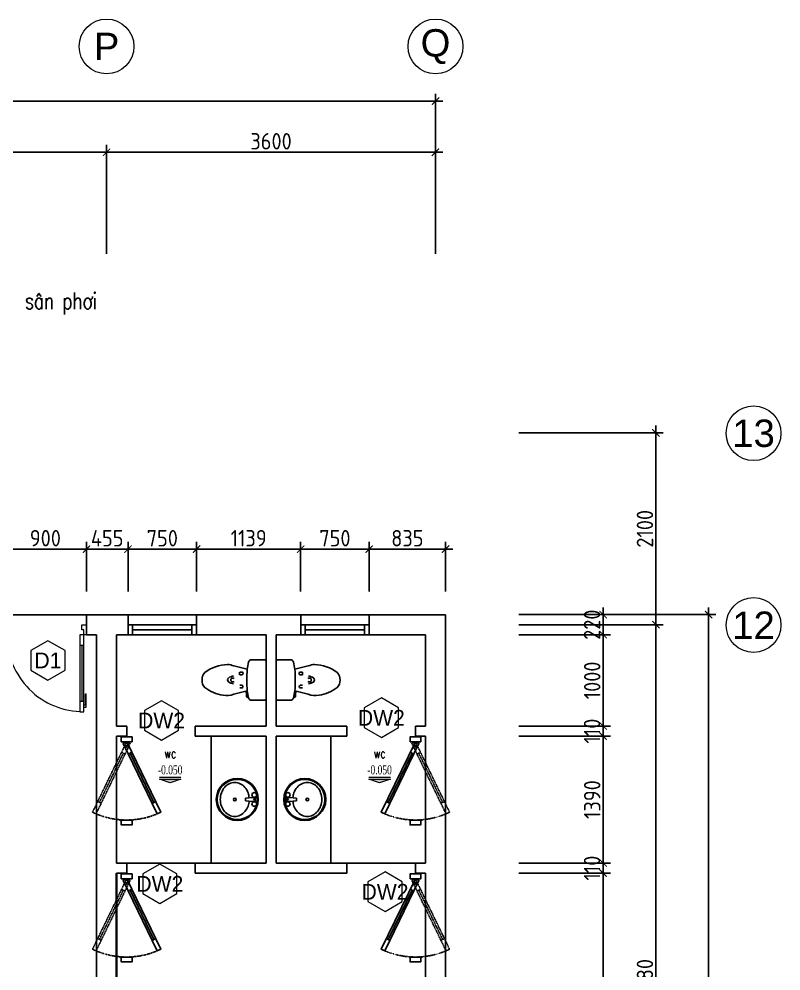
# Model space of a CAD drawing. Header units: millimetres. Extents: x 370 to 37395, y 1571 to 23130.
# Drawn here: x 29057 to 37395, y 12708 to 23130 of the extents above; entities that cross this region are included whole.
import ezdxf
from ezdxf.enums import TextEntityAlignment as Align

# ---------------------------------------------------------------- set-up
doc = ezdxf.new("R2010")
doc.units = ezdxf.units.MM
doc.linetypes.add('HIDDEN', pattern=[0.375, 0.25, -0.125])
for name, color, linetype in [('CUA', 11, 'Continuous'), ('Dim', 144, 'Continuous'), ('HATCH', 8, 'Continuous'), ('NOITHAT', 8, 'Continuous'), ('TEXT', 11, 'Continuous'), ('THAY', 9, 'Continuous'), ('tuong', 11, 'Continuous')]:
    doc.layers.add(name, color=color, linetype=linetype)
for name, color, linetype, lineweight in [('N-CUA', 254, 'Continuous', 18), ('NETMANH', 43, 'Continuous', 15), ('NEW', 11, 'Continuous', 35), ('ZONES', 7, 'Continuous', 18)]:
    doc.layers.add(name, color=color, linetype=linetype, lineweight=lineweight)
doc.styles.add('ARIALH', font='VnArialH.TTF')
doc.styles.add('AVANTH', font='VnAvantH.TTF')
doc.styles.add('ISOCP', font='isocp.shx')
doc.styles.add('VNS', font='vntimeh.shx', dxfattribs={"width": 0.7})
doc.styles.add('VNSIMLI', font='vnsimli.shx', dxfattribs={"width": 0.75})
doc.dimstyles.new('1-100', dxfattribs={"dimtxt": 180, "dimasz": 80, "dimexe": 80, "dimexo": 0, "dimgap": 30, "dimtad": 1, "dimdec": 0, "dimzin": 0, "dimdsep": 46, "dimtxsty": 'ISOCP', "dimblk1": 'ARCHTICK', "dimblk2": 'ARCHTICK', "dimsah": 1, "dimcen": 0.09, "dimdle": 80, "dimclrd": 8, "dimclre": 256, "dimclrt": 11, "dimadec": 0, "dimazin": 0, "dimtfac": 1, "dimtdec": 0, "dimtix": 1, "dimtmove": 2, "dimatfit": 3, "dimldrblk": 'ARCHTICK', "dimfxl": 80, "dimtolj": 1, "dimtzin": 0, "dimlwd": -1, "dimarcsym": 0})

# ---------------------------------------------------------------- blocks, each defined once
blk = doc.blocks.new('c900')
blk.add_line((51, 224), (51, 839))
for points in [[(29, 839), (74, 839), (74, 953), (29, 953), (29, 839)], [(29, 903), (4, 903), (4, 755)], [(29, 878), (9, 878), (9, 755), (4, 755)], [(29, 854), (29, 209)], [(74, 224), (74, 869)], [(74, 224), (29, 224), (29, 110), (74, 110), (74, 224)]]:
    blk.add_lwpolyline(points)
for points in [[(0, 0), (0, 110), (29, 110), (29, 57), (50, 57), (50, 0)], [(900, 0), (900, 110), (871, 110), (871, 57), (850, 57), (850, 0)]]:
    blk.add_lwpolyline(points, close=True)
at = {"layer": 'NETMANH'}
blk.add_arc((33, 114), 838, 359.6929, 90.3071, dxfattribs=at)
blk = doc.blocks.new('AXIS')
at = {"layer": 'ZONES'}
blk.add_circle((0, 0), 300, dxfattribs=at)
at = {"layer": 'ZONES', "style": 'ARIALH'}
blk.add_attdef('TENTRUCDINHVI', text='', height=300, dxfattribs=at).set_placement((0, 0), align=Align.MIDDLE)
blk = doc.blocks.new('_ArchTick')
at = {"color": 0, "linetype": 'ByBlock', "const_width": 0.15}
blk.add_lwpolyline([(-0.5, -0.5), (0.5, 0.5)], dxfattribs=at)
blk = doc.blocks.new('*D581')
at = {"layer": 'Defpoints', "color": 0, "transparency": 16777216}
for p in [(34525, 13779), (35450, 13779), (34525, 8609)]:
    blk.add_point(p, dxfattribs=at)
at = {"layer": 'Dim', "lineweight": -2, "transparency": 16777216}
for p, q in [((34525, 13779), (35530, 13779)), ((34525, 8609), (35530, 8609))]:
    blk.add_line(p, q, dxfattribs=at)
at = {"layer": 'Dim', "color": 8, "transparency": 16777216}
blk.add_line((35450, 8529), (35450, 13859), dxfattribs=at)
at = {"layer": 'Dim', "color": 8, "transparency": 16777216, "xscale": 80, "yscale": 80, "zscale": 80}
for p, rotation in [((35450, 13779), 90), ((35450, 8609), 270)]:
    blk.add_blockref('_ArchTick', p, dxfattribs=dict(at, rotation=rotation))
at = {"layer": 'Dim', "color": 11, "transparency": 16777216, "insert": (35330, 11194), "char_height": 180, "attachment_point": 5, "rotation": 90, "style": 'ISOCP'}
blk.add_mtext('\\A1;5170', dxfattribs=at)
blk = doc.blocks.new('*D582')
at = {"layer": 'Defpoints', "color": 0, "transparency": 16777216}
for p in [(34525, 13889), (35450, 13889), (34525, 13779)]:
    blk.add_point(p, dxfattribs=at)
at = {"layer": 'Dim', "color": 8, "transparency": 16777216}
blk.add_line((35450, 13699), (35450, 13969), dxfattribs=at)
at = {"layer": 'Dim', "lineweight": -2, "transparency": 16777216}
for p, q in [((34525, 13889), (35530, 13889)), ((34525, 13779), (35530, 13779))]:
    blk.add_line(p, q, dxfattribs=at)
at = {"layer": 'Dim', "color": 8, "transparency": 16777216, "xscale": 80, "yscale": 80, "zscale": 80}
for p, rotation in [((35450, 13889), 90), ((35450, 13779), 270)]:
    blk.add_blockref('_ArchTick', p, dxfattribs=dict(at, rotation=rotation))
at = {"layer": 'Dim', "color": 11, "transparency": 16777216, "insert": (35328, 13834), "char_height": 180, "attachment_point": 5, "rotation": 90, "style": 'ISOCP'}
blk.add_mtext('\\A1;110', dxfattribs=at)
blk = doc.blocks.new('*D583')
at = {"layer": 'Defpoints', "color": 0, "transparency": 16777216}
for p in [(34525, 15279), (35450, 15279), (34525, 13889)]:
    blk.add_point(p, dxfattribs=at)
at = {"layer": 'Dim', "color": 8, "transparency": 16777216}
blk.add_line((35450, 13809), (35450, 15359), dxfattribs=at)
at = {"layer": 'Dim', "lineweight": -2, "transparency": 16777216}
for p, q in [((34525, 15279), (35530, 15279)), ((34525, 13889), (35530, 13889))]:
    blk.add_line(p, q, dxfattribs=at)
at = {"layer": 'Dim', "color": 8, "transparency": 16777216, "xscale": 80, "yscale": 80, "zscale": 80}
for p, rotation in [((35450, 15279), 90), ((35450, 13889), 270)]:
    blk.add_blockref('_ArchTick', p, dxfattribs=dict(at, rotation=rotation))
at = {"layer": 'Dim', "color": 11, "transparency": 16777216, "insert": (35330, 14584), "char_height": 180, "attachment_point": 5, "rotation": 90, "style": 'ISOCP'}
blk.add_mtext('\\A1;1390', dxfattribs=at)
blk = doc.blocks.new('*D584')
at = {"layer": 'Defpoints', "color": 0, "transparency": 16777216}
for p in [(34525, 15389), (35450, 15389), (34525, 15279)]:
    blk.add_point(p, dxfattribs=at)
at = {"layer": 'Dim', "color": 8, "transparency": 16777216}
blk.add_line((35450, 15199), (35450, 15469), dxfattribs=at)
at = {"layer": 'Dim', "lineweight": -2, "transparency": 16777216}
for p, q in [((34525, 15389), (35530, 15389)), ((34525, 15279), (35530, 15279))]:
    blk.add_line(p, q, dxfattribs=at)
at = {"layer": 'Dim', "color": 8, "transparency": 16777216, "xscale": 80, "yscale": 80, "zscale": 80}
for p, rotation in [((35450, 15389), 90), ((35450, 15279), 270)]:
    blk.add_blockref('_ArchTick', p, dxfattribs=dict(at, rotation=rotation))
at = {"layer": 'Dim', "color": 11, "transparency": 16777216, "insert": (35328, 15334), "char_height": 180, "attachment_point": 5, "rotation": 90, "style": 'ISOCP'}
blk.add_mtext('\\A1;110', dxfattribs=at)
blk = doc.blocks.new('*D585')
at = {"layer": 'Defpoints', "color": 0, "transparency": 16777216}
for p in [(34525, 16389), (35450, 16389), (34525, 15389)]:
    blk.add_point(p, dxfattribs=at)
at = {"layer": 'Dim', "color": 8, "transparency": 16777216}
blk.add_line((35450, 15309), (35450, 16469), dxfattribs=at)
at = {"layer": 'Dim', "lineweight": -2, "transparency": 16777216}
for p, q in [((34525, 16389), (35530, 16389)), ((34525, 15389), (35530, 15389))]:
    blk.add_line(p, q, dxfattribs=at)
at = {"layer": 'Dim', "color": 8, "transparency": 16777216, "xscale": 80, "yscale": 80, "zscale": 80}
for p, rotation in [((35450, 16389), 90), ((35450, 15389), 270)]:
    blk.add_blockref('_ArchTick', p, dxfattribs=dict(at, rotation=rotation))
at = {"layer": 'Dim', "color": 11, "transparency": 16777216, "insert": (35330, 15889), "char_height": 180, "attachment_point": 5, "rotation": 90, "style": 'ISOCP'}
blk.add_mtext('\\A1;1000', dxfattribs=at)
blk = doc.blocks.new('*D586')
at = {"layer": 'Defpoints', "color": 0, "transparency": 16777216}
for p in [(34525, 16609), (35450, 16609), (34525, 16389)]:
    blk.add_point(p, dxfattribs=at)
at = {"layer": 'Dim', "color": 8, "transparency": 16777216}
blk.add_line((35450, 16309), (35450, 16689), dxfattribs=at)
at = {"layer": 'Dim', "lineweight": -2, "transparency": 16777216}
for p, q in [((34525, 16609), (35530, 16609)), ((34525, 16389), (35530, 16389))]:
    blk.add_line(p, q, dxfattribs=at)
at = {"layer": 'Dim', "color": 8, "transparency": 16777216, "xscale": 80, "yscale": 80, "zscale": 80}
for p, rotation in [((35450, 16609), 90), ((35450, 16389), 270)]:
    blk.add_blockref('_ArchTick', p, dxfattribs=dict(at, rotation=rotation))
at = {"layer": 'Dim', "color": 11, "transparency": 16777216, "insert": (35328, 16499), "char_height": 180, "attachment_point": 5, "rotation": 90, "style": 'ISOCP'}
blk.add_mtext('\\A1;220', dxfattribs=at)
blk = doc.blocks.new('*D620')
at = {"layer": 'Defpoints', "color": 0, "transparency": 16777216}
for p in [(34525, 16499), (36027, 16499), (34525, 8719)]:
    blk.add_point(p, dxfattribs=at)
at = {"layer": 'Dim', "color": 8, "transparency": 16777216}
blk.add_line((36027, 8639), (36027, 16579), dxfattribs=at)
at = {"layer": 'Dim', "lineweight": -2, "transparency": 16777216}
for p, q in [((34525, 16499), (36107, 16499)), ((34525, 8719), (36107, 8719))]:
    blk.add_line(p, q, dxfattribs=at)
at = {"layer": 'Dim', "color": 8, "transparency": 16777216, "xscale": 80, "yscale": 80, "zscale": 80}
for p, rotation in [((36027, 16499), 90), ((36027, 8719), 270)]:
    blk.add_blockref('_ArchTick', p, dxfattribs=dict(at, rotation=rotation))
at = {"layer": 'Dim', "color": 11, "transparency": 16777216, "insert": (35907, 12609), "char_height": 180, "attachment_point": 5, "rotation": 90, "style": 'ISOCP'}
blk.add_mtext('\\A1;7780', dxfattribs=at)
blk = doc.blocks.new('*D621')
at = {"layer": 'Defpoints', "color": 0, "transparency": 16777216}
for p in [(34525, 16609), (36604, 16609), (34525, 6519)]:
    blk.add_point(p, dxfattribs=at)
at = {"layer": 'Dim', "color": 8, "transparency": 16777216}
blk.add_line((36604, 6439), (36604, 16689), dxfattribs=at)
at = {"layer": 'Dim', "lineweight": -2, "transparency": 16777216}
for p, q in [((34525, 16609), (36684, 16609)), ((34525, 6519), (36684, 6519))]:
    blk.add_line(p, q, dxfattribs=at)
at = {"layer": 'Dim', "color": 8, "transparency": 16777216, "xscale": 80, "yscale": 80, "zscale": 80}
for p, rotation in [((36604, 16609), 90), ((36604, 6519), 270)]:
    blk.add_blockref('_ArchTick', p, dxfattribs=dict(at, rotation=rotation))
at = {"layer": 'Dim', "color": 11, "transparency": 16777216, "insert": (36484, 11564), "char_height": 180, "attachment_point": 5, "rotation": 90, "style": 'ISOCP'}
blk.add_mtext('\\A1;10090', dxfattribs=at)
blk = doc.blocks.new('*D622')
at = {"layer": 'Defpoints', "color": 0, "transparency": 16777216}
for p in [(34525, 18599), (36027, 18599), (34525, 16499)]:
    blk.add_point(p, dxfattribs=at)
at = {"layer": 'Dim', "color": 8, "transparency": 16777216}
blk.add_line((36027, 16419), (36027, 18679), dxfattribs=at)
at = {"layer": 'Dim', "lineweight": -2, "transparency": 16777216}
for p, q in [((34525, 18599), (36107, 18599)), ((34525, 16499), (36107, 16499))]:
    blk.add_line(p, q, dxfattribs=at)
at = {"layer": 'Dim', "color": 8, "transparency": 16777216, "xscale": 80, "yscale": 80, "zscale": 80}
for p, rotation in [((36027, 18599), 90), ((36027, 16499), 270)]:
    blk.add_blockref('_ArchTick', p, dxfattribs=dict(at, rotation=rotation))
at = {"layer": 'Dim', "color": 11, "transparency": 16777216, "insert": (35907, 17549), "char_height": 180, "attachment_point": 5, "rotation": 90, "style": 'ISOCP'}
blk.add_mtext('\\A1;2100', dxfattribs=at)
blk = doc.blocks.new('*D589')
at = {"layer": 'Defpoints', "color": 0, "transparency": 16777216}
for p in [(30015, 21672), (26415, 20559), (30015, 20559)]:
    blk.add_point(p, dxfattribs=at)
at = {"layer": 'Dim', "lineweight": -2, "transparency": 16777216}
for p, q in [((26415, 20559), (26415, 21752)), ((30015, 20559), (30015, 21752))]:
    blk.add_line(p, q, dxfattribs=at)
at = {"layer": 'Dim', "color": 8, "transparency": 16777216}
blk.add_line((26335, 21672), (30095, 21672), dxfattribs=at)
at = {"layer": 'Dim', "color": 8, "transparency": 16777216, "xscale": 80, "yscale": 80, "zscale": 80, "rotation": 180}
blk.add_blockref('_ArchTick', (26415, 21672), dxfattribs=at)
at = {"layer": 'Dim', "color": 8, "transparency": 16777216, "xscale": 80, "yscale": 80, "zscale": 80}
blk.add_blockref('_ArchTick', (30015, 21672), dxfattribs=at)
at = {"layer": 'Dim', "color": 11, "transparency": 16777216, "insert": (28215, 21792), "char_height": 180, "attachment_point": 5, "style": 'ISOCP'}
blk.add_mtext('\\A1;3600', dxfattribs=at)
blk = doc.blocks.new('*D590')
at = {"layer": 'Defpoints', "color": 0, "transparency": 16777216}
for p in [(33615, 21672), (30015, 20559), (33615, 20559)]:
    blk.add_point(p, dxfattribs=at)
at = {"layer": 'Dim', "lineweight": -2, "transparency": 16777216}
for p, q in [((30015, 20559), (30015, 21752)), ((33615, 20559), (33615, 21752))]:
    blk.add_line(p, q, dxfattribs=at)
at = {"layer": 'Dim', "color": 8, "transparency": 16777216}
blk.add_line((29935, 21672), (33695, 21672), dxfattribs=at)
at = {"layer": 'Dim', "color": 8, "transparency": 16777216, "xscale": 80, "yscale": 80, "zscale": 80, "rotation": 180}
blk.add_blockref('_ArchTick', (30015, 21672), dxfattribs=at)
at = {"layer": 'Dim', "color": 8, "transparency": 16777216, "xscale": 80, "yscale": 80, "zscale": 80}
blk.add_blockref('_ArchTick', (33615, 21672), dxfattribs=at)
at = {"layer": 'Dim', "color": 11, "transparency": 16777216, "insert": (31815, 21792), "char_height": 180, "attachment_point": 5, "style": 'ISOCP'}
blk.add_mtext('\\A1;3600', dxfattribs=at)
blk = doc.blocks.new('*D592')
at = {"layer": 'Defpoints', "color": 0, "transparency": 16777216}
for p in [(33615, 22232), (4815, 20559), (33615, 20559)]:
    blk.add_point(p, dxfattribs=at)
at = {"layer": 'Dim', "lineweight": -2, "transparency": 16777216}
for p, q in [((4815, 20559), (4815, 22312)), ((33615, 20559), (33615, 22312))]:
    blk.add_line(p, q, dxfattribs=at)
at = {"layer": 'Dim', "color": 8, "transparency": 16777216}
blk.add_line((4735, 22232), (33695, 22232), dxfattribs=at)
at = {"layer": 'Dim', "color": 8, "transparency": 16777216, "xscale": 80, "yscale": 80, "zscale": 80, "rotation": 180}
blk.add_blockref('_ArchTick', (4815, 22232), dxfattribs=at)
at = {"layer": 'Dim', "color": 8, "transparency": 16777216, "xscale": 80, "yscale": 80, "zscale": 80}
blk.add_blockref('_ArchTick', (33615, 22232), dxfattribs=at)
at = {"layer": 'Dim', "color": 11, "transparency": 16777216, "insert": (19215, 22352), "char_height": 180, "attachment_point": 5, "style": 'ISOCP'}
blk.add_mtext('\\A1;28800', dxfattribs=at)
blk = doc.blocks.new('D-W')
blk.add_lwpolyline([(0, 0), (-260, -150), (-260, -450), (0, -600), (260, -450), (260, -150)], close=True)
at = {"layer": 'ZONES', "style": 'AVANTH'}
blk.add_attdef('DS', text='', height=240, dxfattribs=at).set_placement((0, -300), align=Align.MIDDLE)
blk = doc.blocks.new('cuawc')
at = {"layer": 'CUA', "linetype": 'ByBlock'}
for p, q in [((661.9, 296.6), (679.4, 260.6)), ((166.7, 34.3), (670.6, 278.6)), ((158, 52.3), (175.4, 16.3))]:
    blk.add_line(p, q, dxfattribs=at)
at = {"layer": 'CUA', "linetype": 'Continuous'}
blk.add_line((50, 55), (50, -55), dxfattribs=at)
at = {"layer": 'CUA', "linetype": 'HIDDEN', "ltscale": 0.2}
for p, q in [((67.4, 36), (50, 0)), ((50, 0), (769.9, -348.9)), ((787.3, -312.9), (67.4, 36)), ((158, -52.3), (175.4, -16.3)), ((166.7, -34.3), (670.6, -278.6)), ((661.9, -296.6), (679.4, -260.6)), ((769.9, -348.9), (787.3, -312.9))]:
    blk.add_line(p, q, dxfattribs=at)
at = {"layer": 'CUA', "linetype": 'ByBlock'}
blk.add_lwpolyline([(50, 0), (769.9, 348.9), (787.3, 312.9), (67.4, -36)], close=True, dxfattribs=at)
at = {"layer": 'CUA', "linetype": 'Continuous'}
blk.add_lwpolyline([(50, 55), (0, 55), (0, -55), (50, -55)], dxfattribs=at)
blk.add_lwpolyline([(850, -70), (850, 55), (900, 55), (900, -55), (850, -55)], close=True, dxfattribs=at)
at = {"layer": 'CUA', "linetype": 'HIDDEN', "ltscale": 0.2, "extrusion": (0, 0, -1)}
blk.add_ellipse((50, 0), major_axis=(139.2, 787.8), ratio=1, start_param=0.944511, end_param=1.847198, dxfattribs=at)
at = {"layer": 'tuong', "linetype": 'Continuous'}
for p, q in [((0, 55), (0, -55)), ((900, 55), (900, -55))]:
    blk.add_line(p, q, dxfattribs=at)
blk.add_circle((95.9, 0), 8.75, dxfattribs=at)
blk = doc.blocks.new('15410stpd02')
for p, q in [((-191, -209), (-189, -197)), ((-189, -197), (-166, -200)), ((-185, -197), (-184, -194)), ((-171, -199), (-170, -196)), ((-168, -212), (-166, -200)), ((-156, -352), (-119, -204)), ((-129, -203), (-131, -217)), ((-130, -205), (-131, -217)), ((152, -352), (115, -204)), ((-131, -217), (-191, -209)), ((55, -290), (85, -290))]:
    blk.add_line(p, q)
blk.add_lwpolyline([(115, -204, 0.023182), (194, -191, 0.332452), (220, -158), (220, -14), (216, -3), (206, 1), (-209, 1, 0.414214), (-224, -14), (-224, -158, 0.332452), (-197, -191, 0.023182), (-119, -204), (-156, -352, 0.164454), (-168, -469, 0.125963), (-84, -669, 0.225274), (-2, -699, 0.221948), (79, -669, 0.155371), (168, -420, 0.098638), (152, -352)], format="xyb", close=True)
for points in [[(-119, -204, 0.049618), (115, -204, -0.049618)], [(-88, -287), (-88, -261, -0.683549), (-59, -261), (-59, -287)], [(85, -287), (85, -261, 0.683549), (55, -261), (55, -287)], [(-43, -353, 0.174873), (-22, -411, 0.411833), (19, -411, 0.174873), (40, -353, -182.051983)]]:
    blk.add_lwpolyline(points, format="xyb")
at = {"extrusion": (0, 0, -1)}
for centre, major_axis, start_param, end_param in [((-177, -197), (11.8, -11.8), 0.331373, 1.527713), ((-2, -363), (-14.9, -14.9), 3.156371, 7.839204)]:
    blk.add_ellipse(centre, major_axis=major_axis, ratio=1, start_param=start_param, end_param=end_param, dxfattribs=at)
blk = doc.blocks.new('A$C493B10EF')
at = {"layer": 'NOITHAT'}
for p, q in [((42, 155), (71, 105)), ((66, 169), (68, 167)), ((74, 165), (144, 197)), ((94, 121), (96, 119)), ((158, 172), (96, 128)), ((144, 197), (158, 172))]:
    blk.add_line(p, q, dxfattribs=at)
blk.add_lwpolyline([(109, 180, -0.064435), (91, 234, -0.091719), (91, 302, -0.103599), (116, 363, -0.113912), (161, 405, -0.113912), (219, 423, -0.103599), (285, 414, -0.091719), (344, 379, -0.084785), (391, 323, -0.084785), (416, 254, -0.091719), (416, 186, -0.103599), (391, 124, -0.113912), (347, 83, -0.113912), (289, 65, -0.103599), (223, 74, -0.091719), (164, 108, -0.064435), (126, 150, -0.084785)], format="xyb", dxfattribs=at)
for centre, radius in [((230, 230), 230), ((230, 230), 220), ((254, 244), 15), ((44, 180), 25), ((69, 137), 8), ((94, 94), 25)]:
    blk.add_circle(centre, radius, dxfattribs=at)
for centre, start, end in [((72, 169), 210, 294.6091), ((98, 124), 125.3909, 210)]:
    blk.add_arc(centre, 5, start, end, dxfattribs=at)
blk = doc.blocks.new('CAODO')
blk.add_hatch(color=256).paths.add_polyline_path([(0, 0), (-225, 80), (225, 80)])
blk.add_line((-225, 124), (225, 124))
blk.add_lwpolyline([(0, 0), (-225, 80), (225, 80), (0, 0)])
at = {"layer": 'ZONES', "style": 'VNS', "width": 0.7}
blk.add_attdef('CAODO', text='', height=187, dxfattribs=at).set_placement((0, 274), align=Align.MIDDLE)
blk = doc.blocks.new('*D572')
at = {"layer": 'Defpoints', "color": 0, "transparency": 16777216}
for p in [(29795, 17326), (28895, 16862), (29795, 16862)]:
    blk.add_point(p, dxfattribs=at)
at = {"layer": 'Dim', "color": 8, "transparency": 16777216}
blk.add_line((28815, 17326), (29875, 17326), dxfattribs=at)
at = {"layer": 'Dim', "lineweight": -2, "transparency": 16777216}
for p, q in [((28895, 16862), (28895, 17406)), ((29795, 16862), (29795, 17406))]:
    blk.add_line(p, q, dxfattribs=at)
at = {"layer": 'Dim', "color": 8, "transparency": 16777216, "xscale": 80, "yscale": 80, "zscale": 80, "rotation": 180}
blk.add_blockref('_ArchTick', (28895, 17326), dxfattribs=at)
at = {"layer": 'Dim', "color": 8, "transparency": 16777216, "xscale": 80, "yscale": 80, "zscale": 80}
blk.add_blockref('_ArchTick', (29795, 17326), dxfattribs=at)
at = {"layer": 'Dim', "color": 11, "transparency": 16777216, "insert": (29345, 17446), "char_height": 180, "attachment_point": 5, "style": 'ISOCP'}
blk.add_mtext('\\A1;900', dxfattribs=at)
blk = doc.blocks.new('*D574')
at = {"layer": 'Defpoints', "color": 0, "transparency": 16777216}
for p in [(30250, 17326), (29795, 16862), (30250, 16862)]:
    blk.add_point(p, dxfattribs=at)
at = {"layer": 'Dim', "color": 8, "transparency": 16777216}
blk.add_line((29715, 17326), (30330, 17326), dxfattribs=at)
at = {"layer": 'Dim', "lineweight": -2, "transparency": 16777216}
for p, q in [((29795, 16862), (29795, 17406)), ((30250, 16862), (30250, 17406))]:
    blk.add_line(p, q, dxfattribs=at)
at = {"layer": 'Dim', "color": 8, "transparency": 16777216, "xscale": 80, "yscale": 80, "zscale": 80, "rotation": 180}
blk.add_blockref('_ArchTick', (29795, 17326), dxfattribs=at)
at = {"layer": 'Dim', "color": 8, "transparency": 16777216, "xscale": 80, "yscale": 80, "zscale": 80}
blk.add_blockref('_ArchTick', (30250, 17326), dxfattribs=at)
at = {"layer": 'Dim', "color": 11, "transparency": 16777216, "insert": (30022, 17446), "char_height": 180, "attachment_point": 5, "style": 'ISOCP'}
blk.add_mtext('\\A1;455', dxfattribs=at)
blk = doc.blocks.new('*D575')
at = {"layer": 'Defpoints', "color": 0, "transparency": 16777216}
for p in [(31000, 17326), (30250, 16862), (31000, 16862)]:
    blk.add_point(p, dxfattribs=at)
at = {"layer": 'Dim', "color": 8, "transparency": 16777216}
blk.add_line((30170, 17326), (31080, 17326), dxfattribs=at)
at = {"layer": 'Dim', "lineweight": -2, "transparency": 16777216}
for p, q in [((30250, 16862), (30250, 17406)), ((31000, 16862), (31000, 17406))]:
    blk.add_line(p, q, dxfattribs=at)
at = {"layer": 'Dim', "color": 8, "transparency": 16777216, "xscale": 80, "yscale": 80, "zscale": 80, "rotation": 180}
blk.add_blockref('_ArchTick', (30250, 17326), dxfattribs=at)
at = {"layer": 'Dim', "color": 8, "transparency": 16777216, "xscale": 80, "yscale": 80, "zscale": 80}
blk.add_blockref('_ArchTick', (31000, 17326), dxfattribs=at)
at = {"layer": 'Dim', "color": 11, "transparency": 16777216, "insert": (30625, 17446), "char_height": 180, "attachment_point": 5, "style": 'ISOCP'}
blk.add_mtext('\\A1;750', dxfattribs=at)
blk = doc.blocks.new('*D576')
at = {"layer": 'Defpoints', "color": 0, "transparency": 16777216}
for p in [(32139, 17326), (31000, 16862), (32139, 16862)]:
    blk.add_point(p, dxfattribs=at)
at = {"layer": 'Dim', "color": 8, "transparency": 16777216}
blk.add_line((30920, 17326), (32219, 17326), dxfattribs=at)
at = {"layer": 'Dim', "lineweight": -2, "transparency": 16777216}
for p, q in [((31000, 16862), (31000, 17406)), ((32139, 16862), (32139, 17406))]:
    blk.add_line(p, q, dxfattribs=at)
at = {"layer": 'Dim', "color": 8, "transparency": 16777216, "xscale": 80, "yscale": 80, "zscale": 80, "rotation": 180}
blk.add_blockref('_ArchTick', (31000, 17326), dxfattribs=at)
at = {"layer": 'Dim', "color": 8, "transparency": 16777216, "xscale": 80, "yscale": 80, "zscale": 80}
blk.add_blockref('_ArchTick', (32139, 17326), dxfattribs=at)
at = {"layer": 'Dim', "color": 11, "transparency": 16777216, "insert": (31570, 17446), "char_height": 180, "attachment_point": 5, "style": 'ISOCP'}
blk.add_mtext('\\A1;1139', dxfattribs=at)
blk = doc.blocks.new('*D577')
at = {"layer": 'Defpoints', "color": 0, "transparency": 16777216}
for p in [(32889, 17326), (32139, 16862), (32889, 16862)]:
    blk.add_point(p, dxfattribs=at)
at = {"layer": 'Dim', "color": 8, "transparency": 16777216}
blk.add_line((32059, 17326), (32969, 17326), dxfattribs=at)
at = {"layer": 'Dim', "lineweight": -2, "transparency": 16777216}
for p, q in [((32139, 16862), (32139, 17406)), ((32889, 16862), (32889, 17406))]:
    blk.add_line(p, q, dxfattribs=at)
at = {"layer": 'Dim', "color": 8, "transparency": 16777216, "xscale": 80, "yscale": 80, "zscale": 80, "rotation": 180}
blk.add_blockref('_ArchTick', (32139, 17326), dxfattribs=at)
at = {"layer": 'Dim', "color": 8, "transparency": 16777216, "xscale": 80, "yscale": 80, "zscale": 80}
blk.add_blockref('_ArchTick', (32889, 17326), dxfattribs=at)
at = {"layer": 'Dim', "color": 11, "transparency": 16777216, "insert": (32514, 17446), "char_height": 180, "attachment_point": 5, "style": 'ISOCP'}
blk.add_mtext('\\A1;750', dxfattribs=at)
blk = doc.blocks.new('*D578')
at = {"layer": 'Defpoints', "color": 0, "transparency": 16777216}
for p in [(33725, 17326), (32889, 16862), (33725, 16862)]:
    blk.add_point(p, dxfattribs=at)
at = {"layer": 'Dim', "color": 8, "transparency": 16777216}
blk.add_line((32809, 17326), (33805, 17326), dxfattribs=at)
at = {"layer": 'Dim', "lineweight": -2, "transparency": 16777216}
for p, q in [((32889, 16862), (32889, 17406)), ((33725, 16862), (33725, 17406))]:
    blk.add_line(p, q, dxfattribs=at)
at = {"layer": 'Dim', "color": 8, "transparency": 16777216, "xscale": 80, "yscale": 80, "zscale": 80, "rotation": 180}
blk.add_blockref('_ArchTick', (32889, 17326), dxfattribs=at)
at = {"layer": 'Dim', "color": 8, "transparency": 16777216, "xscale": 80, "yscale": 80, "zscale": 80}
blk.add_blockref('_ArchTick', (33725, 17326), dxfattribs=at)
at = {"layer": 'Dim', "color": 11, "transparency": 16777216, "insert": (33307, 17446), "char_height": 180, "attachment_point": 5, "style": 'ISOCP'}
blk.add_mtext('\\A1;835', dxfattribs=at)

msp = doc.modelspace()

# ---------------------------------------------------------------- linework, layer by layer
at = {"layer": 'Dim'}
for points in [[(30249.9, 16608.6), (30999.9, 16608.6), (30999.9, 16388.6), (30249.9, 16388.6)], [(32139.4, 16608.6), (32889.4, 16608.6), (32889.4, 16388.6), (32139.4, 16388.6)]]:
    msp.add_lwpolyline(points, close=True, dxfattribs=at)
at = {"layer": 'HATCH', "linetype": 'Continuous'}
for p, q in [((28894.9, 16608.6), (29794.9, 16608.6)), ((30234.9, 13888.6), (30984.9, 13888.6)), ((32644.9, 13888.6), (33394.9, 13888.6))]:
    msp.add_line(p, q, dxfattribs=at)
at = {"layer": 'NEW'}
msp.add_line((30124.9, 13778.6), (30124.9, 11028.6), dxfattribs=at)
at = {"layer": 'NOITHAT'}
for p, q in [((31159.9, 13888.6), (31159.9, 15278.6)), ((32469.9, 13888.6), (32469.9, 15278.6))]:
    msp.add_line(p, q, dxfattribs=at)
at = {"layer": 'THAY'}
for p, q in [((30999.9, 16498.6), (30249.9, 16498.6)), ((30949.9, 16498.6), (30949.9, 16388.6)), ((32889.4, 16498.6), (32139.4, 16498.6)), ((32839.4, 16498.6), (32839.4, 16388.6)), ((30999.9, 16388.6), (30249.9, 16388.6)), ((30949.9, 16443.6), (30299.9, 16443.6)), ((32889.4, 16388.6), (32139.4, 16388.6)), ((32839.4, 16443.6), (32189.4, 16443.6))]:
    msp.add_line(p, q, dxfattribs=at)
at = {"layer": 'tuong', "ltscale": 400}
for p, q in [((29794.9, 16608.6), (30249.9, 16608.6)), ((29794.9, 16388.6), (29794.9, 16608.6)), ((30999.9, 16608.6), (32139.4, 16608.6)), ((32889.4, 16608.6), (33724.9, 16608.6)), ((33724.9, 8363.6), (33724.9, 16608.6)), ((29794.9, 16388.6), (29904.9, 16388.6)), ((29904.9, 16388.6), (29904.9, 11028.6)), ((30124.9, 16388.6), (30299.9, 16388.6)), ((31869.9, 16388.6), (32189.4, 16388.6)), ((30124.9, 15388.6), (30234.9, 15388.6)), ((30234.9, 15388.6), (30234.9, 15278.6)), ((30984.9, 15388.6), (31759.9, 15388.6)), ((30984.9, 15388.6), (30984.9, 15278.6)), ((31869.9, 15388.6), (32644.9, 15388.6)), ((32644.9, 15278.6), (32644.9, 15388.6)), ((33394.9, 15388.6), (33504.9, 15388.6)), ((33394.9, 15278.6), (33394.9, 15388.6)), ((30124.9, 15278.6), (30234.9, 15278.6)), ((30984.9, 15278.6), (31759.9, 15278.6)), ((31869.9, 15278.6), (32644.9, 15278.6)), ((33394.9, 15278.6), (33504.9, 15278.6)), ((30124.9, 13888.6), (30234.9, 13888.6)), ((30234.9, 13888.6), (30234.9, 13778.6)), ((30984.9, 13888.6), (31759.9, 13888.6)), ((30984.9, 13888.6), (30984.9, 13778.6)), ((31869.9, 13888.6), (32644.9, 13888.6)), ((32644.9, 13778.6), (32644.9, 13888.6)), ((33394.9, 13778.6), (33394.9, 13888.6)), ((33394.9, 13888.6), (33504.9, 13888.6)), ((30124.9, 13778.6), (30234.9, 13778.6)), ((30984.9, 13778.6), (32644.9, 13778.6)), ((33394.9, 13778.6), (33504.9, 13778.6)), ((33504.9, 6918.6), (33504.9, 13778.6))]:
    msp.add_line(p, q, dxfattribs=at)
at = {"layer": 'tuong'}
for p, q in [((30124.9, 15388.6), (30124.9, 16388.6)), ((31759.9, 15388.6), (31759.9, 16388.6)), ((31869.9, 15388.6), (31869.9, 16388.6)), ((33504.9, 15388.6), (33504.9, 16388.6)), ((30124.9, 15278.6), (30124.9, 13888.6)), ((31759.9, 13888.6), (31759.9, 15278.6)), ((31869.9, 13888.6), (31869.9, 15278.6)), ((33504.9, 13888.6), (33504.9, 15278.6))]:
    msp.add_line(p, q, dxfattribs=at)
at = {"layer": 'tuong', "ltscale": 400}
for points in [[(30249.9, 16608.6), (30249.9, 16388.6)], [(30999.9, 16388.6), (30999.9, 16608.6)], [(32139.4, 16388.6), (32139.4, 16608.6)], [(32889.4, 16608.6), (32889.4, 16388.6)]]:
    msp.add_lwpolyline(points, dxfattribs=at)
at = {"layer": 'tuong'}
for points in [[(30299.9, 16388.6), (30299.9, 16498.6), (30249.9, 16498.6)], [(30999.9, 16498.6), (30949.9, 16498.6), (30949.9, 16388.6), (31759.9, 16388.6)], [(32189.4, 16388.6), (32189.4, 16498.6), (32139.4, 16498.6)], [(32889.4, 16498.6), (32839.4, 16498.6), (32839.4, 16388.6), (33504.9, 16388.6)]]:
    msp.add_lwpolyline(points, dxfattribs=at)

# ---------------------------------------------------------------- block references
at = {"layer": 'N-CUA', "rotation": 180}
msp.add_blockref('c900', (29794.9, 16498.6), dxfattribs=at)
at = {"layer": 'N-CUA', "zscale": 1.071428571428744}
for p, xscale, yscale, rotation in [((30234.9, 15270.7), 1.071428571362048, 1.071428571362048, 270), ((33394.9, 15270.7), -1.071428571362049, 1.071428571362049, 90), ((30234.9, 13770.7), 1.071428571362048, 1.071428571362048, 270), ((33394.9, 13770.7), -1.071428571362049, 1.071428571362049, 90)]:
    msp.add_blockref('cuawc', p, dxfattribs=dict(at, xscale=xscale, yscale=yscale, rotation=rotation))
at = {"layer": 'NOITHAT', "linetype": 'Continuous', "ltscale": 3, "xscale": -1, "rotation": 270}
msp.add_blockref('15410stpd02', (31758.8, 15895.2), dxfattribs=at)
at = {"layer": 'NOITHAT', "linetype": 'Continuous', "ltscale": 3, "rotation": 90}
msp.add_blockref('15410stpd02', (31870.9, 15895.2), dxfattribs=at)
at = {"layer": 'NOITHAT', "xscale": -1, "rotation": 29.99999999839496}
msp.add_blockref('A$C493B10EF', (31759.6, 14501.3), dxfattribs=at)
at = {"layer": 'NOITHAT', "rotation": 330.0000000016051}
msp.add_blockref('A$C493B10EF', (31870.1, 14501.3), dxfattribs=at)
at = {"layer": 'ZONES'}
for p, values in [((30014.9, 22830.5), {'TENTRUCDINHVI': 'p'}), ((33614.9, 22830.5), {'TENTRUCDINHVI': 'q'}), ((37095.4, 18595.1), {'TENTRUCDINHVI': '13'}), ((37095.4, 16495.1), {'TENTRUCDINHVI': '12'})]:
    msp.add_blockref('AXIS', p, dxfattribs=at).add_auto_attribs(values)
for name, p, xscale, yscale, zscale, values in [('D-W', (29373, 16323.9), 0.7199999999720604, 0.7199999999720604, 0.7199999999999999, {'DS': 'd1'}), ('D-W', (30616.7, 15666.5), 0.7199999999720604, 0.7199999999720604, 0.7199999999999999, {'DS': 'dw2'}), ('D-W', (33022.4, 15696.5), 0.7199999999720604, 0.7199999999720604, 0.7199999999999999, {'DS': 'dw2'}), ('CAODO', (30711, 14765.6), 0.5249999999068679, 0.5249999999068679, 0.5249999999999773, {'CAODO': '-0.050'}), ('CAODO', (33002.7, 14765.6), 0.5249999999068679, 0.5249999999068679, 0.5249999999999773, {'CAODO': '-0.050'}), ('D-W', (30598.1, 13878.3), 0.7199999999720604, 0.7199999999720604, 0.7199999999999999, {'DS': 'dw2'}), ('D-W', (33062.7, 13791.6), 0.7199999999720604, 0.7199999999720604, 0.7199999999999999, {'DS': 'dw2'})]:
    msp.add_blockref(name, p, dxfattribs=dict(at, xscale=xscale, yscale=yscale, zscale=zscale)).add_auto_attribs(values)

# ---------------------------------------------------------------- texts
at = {"layer": 'TEXT', "color": 7, "style": 'VNSIMLI', "width": 0.75}
msp.add_text('s©n ph¬i', height=180, dxfattribs=at).set_placement((29908.8, 20044.6), align=Align.MIDDLE_RIGHT)
for p in [(30647.1, 15038.5), (32938.8, 15038.5)]:
    msp.add_text('wc', height=101.25, dxfattribs=at).set_placement(p)

# ---------------------------------------------------------------- dimensions: what is measured, and where the dimension line sits
at = {"layer": 'Dim'}
for base, p1, p2, picture, middle in [((33614.9, 22232), (4814.9, 20559.1), (33614.9, 20559.1), '*D592', (19214.9, 22352)), ((30014.9, 21672.1), (26414.9, 20559.1), (30014.9, 20559.1), '*D589', (28214.9, 21792.1)), ((33614.9, 21672.1), (30014.9, 20559.1), (33614.9, 20559.1), '*D590', (31814.9, 21792.1))]:
    dim = msp.add_linear_dim(base=base, p1=p1, p2=p2, dimstyle='1-100', dxfattribs=at)
    dim.commit()
    dim.dimension.update_dxf_attribs({"geometry": picture, "text_midpoint": middle})
for base, p1, p2, angle, picture, middle in [((36026.9, 18598.6), (34524.8, 16498.6), (34524.8, 18598.6), 90, '*D622', (35906.9, 17548.6)), ((30249.9, 17326.3), (29794.9, 16862.4), (30249.9, 16862.4), 180, '*D574', (30022.4, 17446.3)), ((30999.9, 17326.3), (30249.9, 16862.4), (30999.9, 16862.4), 180, '*D575', (30624.9, 17446.3)), ((32139.3736514, 17326.335159), (30999.8736514, 16862.4411615), (32139.3736514, 16862.4411615), 180, '*D576', (31569.6236514, 17446.335159)), ((32889.4, 17326.3), (32139.4, 16862.4), (32889.4, 16862.4), 180, '*D577', (32514.4, 17446.3)), ((33724.8736514, 17326.335159), (32889.3736514, 16862.4411615), (33724.8736514, 16862.4411615), 180, '*D578', (33307.1236514, 17446.335159)), ((36604.1, 16608.6), (34524.8, 6518.6), (34524.8, 16608.6), 90, '*D621', (36484.1, 11563.6)), ((36026.9, 16498.6), (34524.8, 8718.6), (34524.8, 16498.6), 90, '*D620', (35906.9, 12608.6)), ((35449.7, 16388.6), (34524.8, 15388.6), (34524.8, 16388.6), 90, '*D585', (35329.7, 15888.6)), ((35449.7, 15278.6), (34524.8, 13888.6), (34524.8, 15278.6), 90, '*D583', (35329.7, 14583.6)), ((35449.7, 13778.6), (34524.8, 8608.6), (34524.8, 13778.6), 90, '*D581', (35329.7, 11193.6))]:
    dim = msp.add_linear_dim(base=base, p1=p1, p2=p2, angle=angle, dimstyle='1-100', dxfattribs=at)
    dim.commit()
    dim.dimension.update_dxf_attribs({"geometry": picture, "text_midpoint": middle})
dim = msp.add_aligned_dim(p1=(28894.9, 16862.4), p2=(29794.9, 16862.4), distance=463.9, dimstyle='1-100', dxfattribs=at)
dim.commit()
dim.dimension.update_dxf_attribs({"geometry": '*D572', "text_midpoint": (29344.9, 17446.3)})
for base, p1, p2, picture, middle in [((35449.7, 16608.6), (34524.8, 16388.6), (34524.8, 16608.6), '*D586', (35327.7, 16498.6)), ((35449.7, 15388.6), (34524.8, 15278.6), (34524.8, 15388.6), '*D584', (35327.6, 15333.6)), ((35449.7, 13888.6), (34524.8, 13778.6), (34524.8, 13888.6), '*D582', (35327.6, 13833.6))]:
    dim = msp.add_linear_dim(base=base, p1=p1, p2=p2, angle=90, dimstyle='1-100', dxfattribs=at)
    dim.commit()
    dim.dimension.update_dxf_attribs({"geometry": picture, "text_midpoint": middle, "dimtype": 160})

doc.saveas('drawing.dxf')
